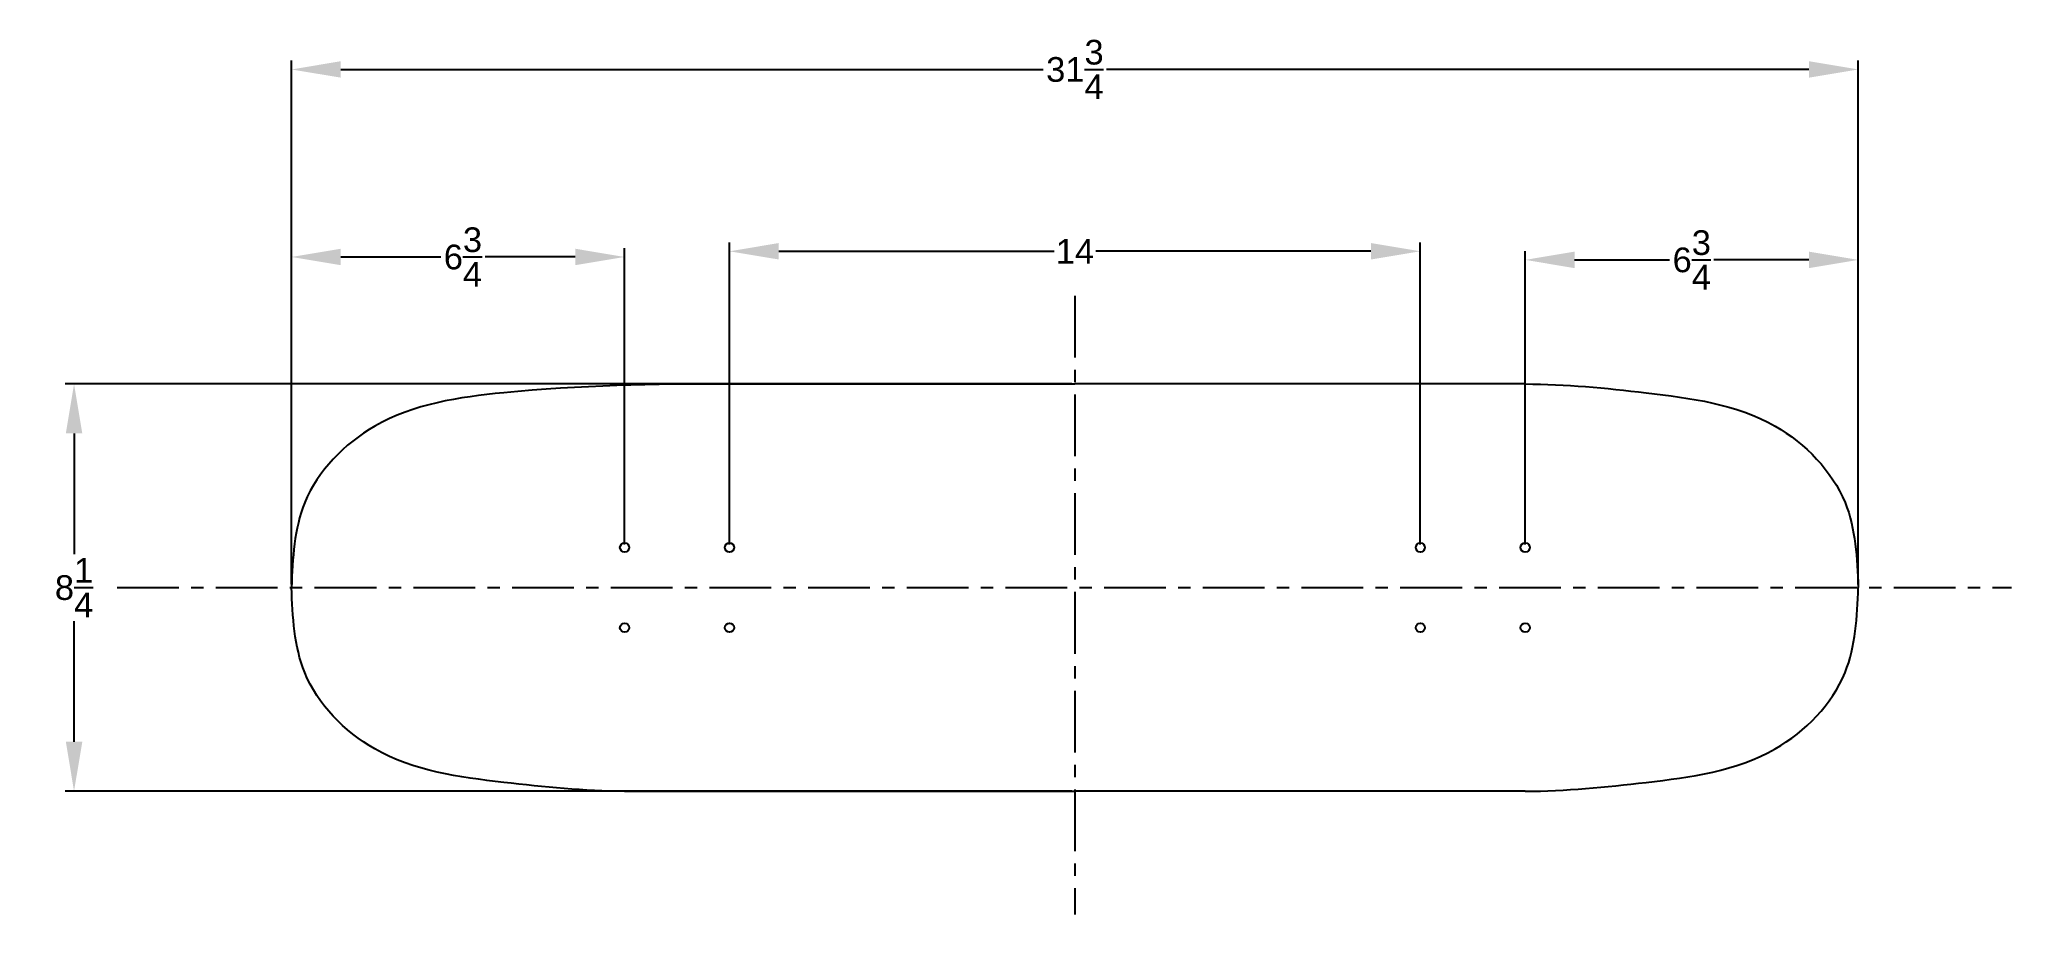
# Model space of a CAD drawing. Header units: inches. Extents: x 341.3 to 381.3, y 173.7 to 191.4.
import ezdxf

# ---------------------------------------------------------------- set-up
doc = ezdxf.new("R2010")
doc.units = ezdxf.units.IN
doc.header["$MEASUREMENT"] = 0
doc.linetypes.add('CENTER', pattern=[2, 1.25, -0.25, 0.25, -0.25])
doc.layers.add('centerline', color=250, linetype='CENTER')
doc.styles.get("Standard").update_dxf_attribs({"font": 'arial.ttf'})
doc.dimstyles.get("Standard").update_dxf_attribs({"dimtxt": 0.5, "dimasz": 1, "dimexe": 0.18, "dimexo": 0.0625, "dimgap": 0.09, "dimtad": 0, "dimtih": 1, "dimtoh": 1, "dimdec": 4, "dimzin": 0, "dimdsep": 46, "dimlunit": 5, "dimtxsty": 'Standard', "dimcen": 0.09, "dimadec": 0, "dimazin": 0, "dimtfac": 1, "dimtdec": 4, "dimtofl": 0, "dimtmove": 0, "dimatfit": 3, "dimfxl": 1, "dimtolj": 1, "dimtzin": 0, "dimarcsym": 0})

# ---------------------------------------------------------------- blocks, each defined once
blk = doc.blocks.new('*D6')
at = {"color": 0, "lineweight": -2}
for p, q in [((346.4, 180.352), (346.4, 187.168)), ((353.15, 181.165), (353.15, 187.168)), ((347.4, 186.988), (349.425, 186.988)), ((352.15, 186.988), (350.324, 186.988))]:
    blk.add_line(p, q, dxfattribs=at)
at = {"color": 0}
for points in [[(347.4, 187.155), (347.4, 186.822), (346.4, 186.988)], [(352.15, 186.822), (352.15, 187.155), (353.15, 186.988)]]:
    blk.add_solid(points, dxfattribs=at)
at = {"layer": 'Defpoints', "color": 0}
for p in [(346.4, 186.988), (353.15, 181.102), (346.4, 180.29)]:
    blk.add_point(p, dxfattribs=at)
at = {"color": 0, "insert": (349.874, 186.988), "char_height": 0.5, "attachment_point": 5}
blk.add_mtext('\\A1;6{\\H1.000000x;\\S3/4;}', dxfattribs=at)
blk = doc.blocks.new('*D7')
at = {"color": 0, "lineweight": -2}
for p, q in [((346.4, 180.352), (346.4, 190.967)), ((347.4, 190.787), (361.634, 190.787)), ((377.15, 190.787), (362.917, 190.787)), ((378.15, 180.352), (378.15, 190.967))]:
    blk.add_line(p, q, dxfattribs=at)
at = {"color": 0}
for points in [[(347.4, 190.954), (347.4, 190.621), (346.4, 190.787)], [(377.15, 190.621), (377.15, 190.954), (378.15, 190.787)]]:
    blk.add_solid(points, dxfattribs=at)
at = {"layer": 'Defpoints', "color": 0}
for p in [(378.15, 190.787), (346.4, 180.29), (378.15, 180.29)]:
    blk.add_point(p, dxfattribs=at)
at = {"color": 0, "insert": (362.275, 190.787), "char_height": 0.5, "attachment_point": 5}
blk.add_mtext('\\A1;31{\\H1.000000x;\\S3/4;}', dxfattribs=at)
blk = doc.blocks.new('*D8')
at = {"color": 0, "lineweight": -2}
for p, q in [((355.275, 181.165), (355.275, 187.283)), ((356.275, 187.103), (361.853, 187.103)), ((368.275, 187.103), (362.7, 187.103)), ((369.275, 181.165), (369.275, 187.283))]:
    blk.add_line(p, q, dxfattribs=at)
at = {"color": 0}
for points in [[(356.275, 187.27), (356.275, 186.937), (355.275, 187.103)], [(368.275, 186.937), (368.275, 187.27), (369.275, 187.103)]]:
    blk.add_solid(points, dxfattribs=at)
at = {"layer": 'Defpoints', "color": 0}
for p in [(369.275, 187.103), (355.275, 181.102), (369.275, 181.102)]:
    blk.add_point(p, dxfattribs=at)
at = {"color": 0, "insert": (362.277, 187.103), "char_height": 0.5, "attachment_point": 5}
blk.add_mtext('\\A1;14', dxfattribs=at)
blk = doc.blocks.new('*D13')
at = {"color": 0, "lineweight": -2}
for p, q in [((362.213, 184.415), (341.814, 184.415)), ((341.994, 183.415), (341.994, 180.968)), ((341.994, 177.165), (341.994, 179.612)), ((362.213, 176.165), (341.814, 176.165))]:
    blk.add_line(p, q, dxfattribs=at)
at = {"color": 0}
for points in [[(342.161, 183.415), (341.828, 183.415), (341.994, 184.415)], [(341.828, 177.165), (342.161, 177.165), (341.994, 176.165)]]:
    blk.add_solid(points, dxfattribs=at)
at = {"layer": 'Defpoints', "color": 0}
for p in [(362.275, 184.415), (341.994, 176.165), (362.275, 176.165)]:
    blk.add_point(p, dxfattribs=at)
at = {"color": 0, "insert": (341.994, 180.29), "char_height": 0.5, "attachment_point": 5}
blk.add_mtext('\\A1;8{\\H1.000000x;\\S1/4;}', dxfattribs=at)
blk = doc.blocks.new('*D14')
at = {"color": 0, "lineweight": -2}
for p, q in [((371.4, 181.165), (371.4, 187.109)), ((378.15, 180.352), (378.15, 187.109)), ((372.4, 186.929), (374.326, 186.929)), ((377.15, 186.929), (375.225, 186.929))]:
    blk.add_line(p, q, dxfattribs=at)
at = {"color": 0}
for points in [[(372.4, 187.096), (372.4, 186.762), (371.4, 186.929)], [(377.15, 186.762), (377.15, 187.096), (378.15, 186.929)]]:
    blk.add_solid(points, dxfattribs=at)
at = {"layer": 'Defpoints', "color": 0}
for p in [(378.15, 186.929), (371.4, 181.102), (378.15, 180.29)]:
    blk.add_point(p, dxfattribs=at)
at = {"color": 0, "insert": (374.775, 186.929), "char_height": 0.5, "attachment_point": 5}
blk.add_mtext('\\A1;6{\\H1.000000x;\\S3/4;}', dxfattribs=at)

msp = doc.modelspace()

# ---------------------------------------------------------------- linework, layer by layer
for p, q in [((353.15048, 184.41496), (362.27548, 184.41496)), ((371.40048, 184.41496), (362.27548, 184.41496)), ((353.15048, 176.16496), (362.27548, 176.16496)), ((371.40048, 176.16496), (362.27548, 176.16496))]:
    msp.add_line(p, q)
for centre in [(353.15048, 181.10246), (355.27548, 181.10246), (369.27548, 181.10246), (371.40048, 181.10246), (353.15048, 179.47746), (355.27548, 179.47746), (369.27548, 179.47746), (371.40048, 179.47746)]:
    msp.add_circle(centre, 0.09375)
for points, knots in [([(355.27548, 184.41496), (353.74917, 184.41496), (351.34646, 184.37044), (348.1662, 183.9137), (346.48252, 182.19494), (346.42607, 180.88421), (346.40048, 180.28996)], [0, 0, 0, 0, 4.578948, 7.27819053, 9.37808852, 11.11970256, 11.11970256, 11.11970256, 11.11970256]), ([(371.40048, 184.41496), (372.21947, 184.41496), (373.91838, 184.24008), (376.38597, 183.91941), (378.06822, 182.19392), (378.12482, 180.88389), (378.15048, 180.28996)], [0, 0, 0, 0, 2.45696682, 5.15620935, 7.25610734, 8.99772139, 8.99772139, 8.99772139, 8.99772139]), ([(353.15048, 176.16496), (352.33149, 176.16496), (350.63258, 176.33985), (348.165, 176.66052), (346.48274, 178.38601), (346.42614, 179.69604), (346.40048, 180.28996)], [0, 0, 0, 0, 2.45696682, 5.15620935, 7.25610734, 8.99772139, 8.99772139, 8.99772139, 8.99772139]), ([(371.40048, 176.16496), (372.21947, 176.16496), (373.91838, 176.33985), (376.38597, 176.66052), (378.06822, 178.38601), (378.12482, 179.69604), (378.15048, 180.28996)], [0, 0, 0, 0, 2.45696682, 5.15620935, 7.25610734, 8.99772139, 8.99772139, 8.99772139, 8.99772139])]:
    msp.add_open_spline(points, degree=3, knots=knots)
at = {"layer": 'centerline'}
for p, q in [((362.27548, 186.20078), (362.27548, 173.66575)), ((342.86955, 180.28996), (381.25552, 180.28996))]:
    msp.add_line(p, q, dxfattribs=at)

# ---------------------------------------------------------------- dimensions: what is measured, and where the dimension line sits
dim = msp.add_linear_dim(base=(378.15048, 190.78749), p1=(346.40048, 180.28996), p2=(378.15048, 180.28996), dimstyle='Standard')
dim.commit()
dim.dimension.update_dxf_attribs({"geometry": '*D7', "text_midpoint": (362.27548, 190.78749)})
for base, p1, p2, picture, middle in [((346.40048, 186.9885), (353.15048, 181.10246), (346.40048, 180.28996), '*D6', (349.87447, 186.9885)), ((369.27548, 187.10347), (355.27548, 181.10246), (369.27548, 181.10246), '*D8', (362.27662, 187.10347))]:
    dim = msp.add_linear_dim(base=base, p1=p1, p2=p2, dimstyle='Standard')
    dim.commit()
    dim.dimension.update_dxf_attribs({"geometry": picture, "text_midpoint": middle, "dimtype": 160})
dim = msp.add_linear_dim(base=(378.15048, 186.9291), p1=(371.40048, 181.10246), p2=(378.15048, 180.28996), dimstyle='Standard', override={"dimlfac": 1})
dim.commit()
dim.dimension.update_dxf_attribs({"geometry": '*D14', "text_midpoint": (374.77548, 186.9291)})
dim = msp.add_linear_dim(base=(341.99433, 176.16496), p1=(362.27548, 184.41496), p2=(362.27548, 176.16496), angle=90, dimstyle='Standard')
dim.commit()
dim.dimension.update_dxf_attribs({"geometry": '*D13', "text_midpoint": (341.99433, 180.28996)})

doc.saveas('drawing.dxf')
